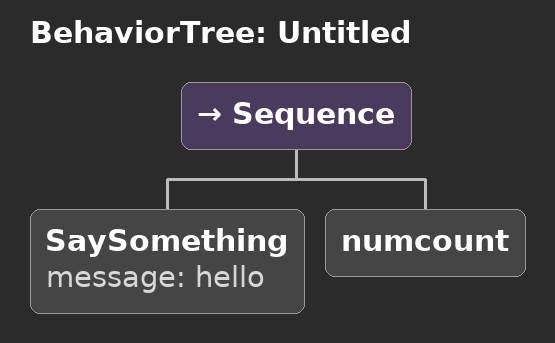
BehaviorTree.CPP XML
<?xml version="1.0" encoding="UTF-8"?>
<root BTCPP_format="4">
  <BehaviorTree ID="Untitled">
    <Sequence>
      <SaySomething message="hello"/>
      <numcount/>
    </Sequence>
  </BehaviorTree>

</root>
